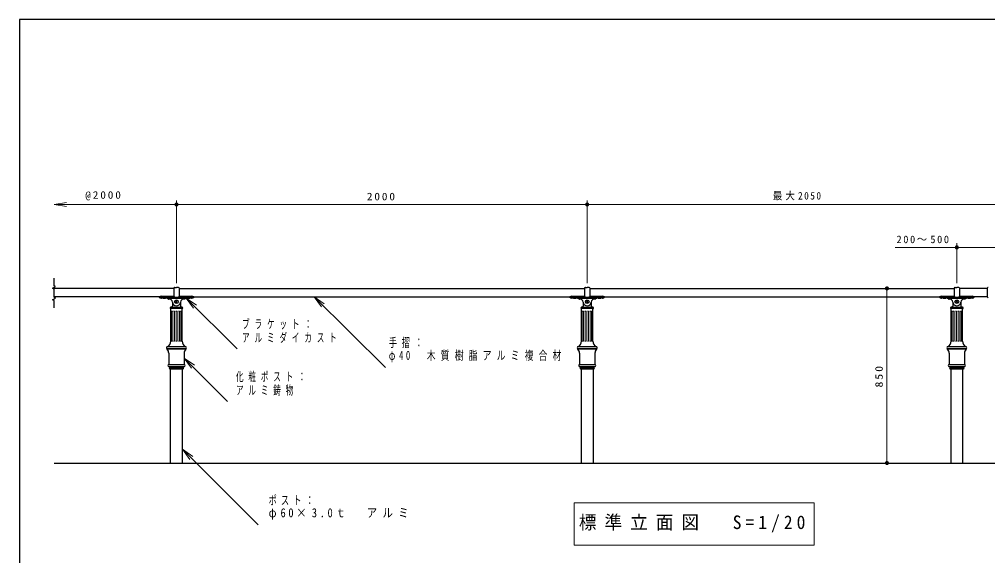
# Model space of a CAD drawing. Units: millimetres on the paper, scale 1:20. Extents: x -365 to 0, y 0 to 257.
# Drawn here: x -365 to -129.2, y 126.5 to 257 of the extents above; entities that cross this region are included whole.
import ezdxf

# ---------------------------------------------------------------- set-up
doc = ezdxf.new("R2010")
doc.units = ezdxf.units.MM
doc.layers.add('1_20', color=3, linetype='Continuous', lineweight=25)
doc.layers.add('NAKAMURA図枠', color=7, linetype='Continuous', lineweight=13)
doc.styles.add('ＭＳ ゴシック', font='')
doc.styles.get('ＭＳ ゴシック').set_extended_font_data('MS Gothic')

# ---------------------------------------------------------------- blocks, each defined once
blk = doc.blocks.new('filled_dot')
at = {"color": 0, "linetype": 'Continuous', "lineweight": -2, "const_width": 1.25}
blk.add_lwpolyline([(-0.625, 0, 1), (0.625, 0, 1)], format="xyb", close=True, dxfattribs=at)
blk = doc.blocks.new('open_arrow')
at = {"color": 0, "linetype": 'Continuous', "lineweight": -2}
blk.add_lwpolyline([(7.5, 1.25), (0, 0), (7.5, -1.25)], dxfattribs=at)

msp = doc.modelspace()

# ---------------------------------------------------------------- linework, layer by layer
at = {"layer": '1_20', "color": 7, "lineweight": 13}
for p, q in [((-326.746, 192.76), (-326.746, 212.936)), ((-226.746, 192.76), (-226.746, 212.936)), ((-226.746, 202.497), (-226.746, 212.936)), ((-356.543, 211.936), (-326.746, 211.936)), ((-326.746, 211.936), (-226.746, 211.936)), ((-229.746, 211.936), (-121.246, 211.936)), ((-151.78, 201.497), (-121.246, 201.497)), ((-136.746, 192.76), (-136.746, 202.497)), ((-153.754, 148.997), (-153.754, 191.497)), ((-324.359, 189.172), (-311.977, 176.79)), ((-293.252, 189.497), (-275.884, 172.269)), ((-326.746, 186.947), (-328.142, 186.947)), ((-326.746, 186.897), (-328.142, 186.897)), ((-325.35, 186.597), (-328.142, 186.597)), ((-325.35, 186.947), (-326.746, 186.947)), ((-325.35, 186.897), (-326.746, 186.897)), ((-226.746, 186.947), (-228.142, 186.947)), ((-226.746, 186.897), (-228.142, 186.897)), ((-225.35, 186.597), (-228.142, 186.597)), ((-225.35, 186.947), (-226.746, 186.947)), ((-225.35, 186.897), (-226.746, 186.897)), ((-136.746, 186.947), (-138.142, 186.947)), ((-136.746, 186.897), (-138.142, 186.897)), ((-135.35, 186.597), (-138.142, 186.597)), ((-135.35, 186.947), (-136.746, 186.947)), ((-135.35, 186.897), (-136.746, 186.897)), ((-327.953, 178.647), (-327.953, 185.947)), ((-327.805, 185.947), (-327.953, 185.947)), ((-327.628, 185.947), (-327.628, 178.647)), ((-327.45, 185.947), (-327.628, 185.947)), ((-327.251, 178.647), (-327.251, 185.947)), ((-327.057, 185.947), (-327.251, 185.947)), ((-326.846, 185.947), (-326.846, 178.647)), ((-326.646, 185.947), (-326.846, 185.947)), ((-326.435, 178.647), (-326.435, 185.947)), ((-326.435, 185.947), (-326.241, 185.947)), ((-326.042, 178.647), (-326.042, 185.947)), ((-326.042, 185.947), (-325.864, 185.947)), ((-325.687, 185.947), (-325.687, 178.647)), ((-325.687, 185.947), (-325.539, 185.947)), ((-227.953, 178.647), (-227.953, 185.947)), ((-227.805, 185.947), (-227.953, 185.947)), ((-227.628, 185.947), (-227.628, 178.647)), ((-227.45, 185.947), (-227.628, 185.947)), ((-227.251, 178.647), (-227.251, 185.947)), ((-227.057, 185.947), (-227.251, 185.947)), ((-226.846, 185.947), (-226.846, 178.647)), ((-226.646, 185.947), (-226.846, 185.947)), ((-226.435, 178.647), (-226.435, 185.947)), ((-226.435, 185.947), (-226.241, 185.947)), ((-226.042, 178.647), (-226.042, 185.947)), ((-226.042, 185.947), (-225.864, 185.947)), ((-225.687, 185.947), (-225.687, 178.647)), ((-225.687, 185.947), (-225.539, 185.947)), ((-137.953, 178.647), (-137.953, 185.947)), ((-137.805, 185.947), (-137.953, 185.947)), ((-137.628, 185.947), (-137.628, 178.647)), ((-137.45, 185.947), (-137.628, 185.947)), ((-137.251, 178.647), (-137.251, 185.947)), ((-137.057, 185.947), (-137.251, 185.947)), ((-136.846, 185.947), (-136.846, 178.647)), ((-136.646, 185.947), (-136.846, 185.947)), ((-136.435, 178.647), (-136.435, 185.947)), ((-136.435, 185.947), (-136.241, 185.947)), ((-136.042, 178.647), (-136.042, 185.947)), ((-136.042, 185.947), (-135.864, 185.947)), ((-135.687, 185.947), (-135.687, 178.647)), ((-135.687, 185.947), (-135.539, 185.947)), ((-328.996, 177.347), (-324.496, 177.347)), ((-324.496, 177.247), (-328.996, 177.247)), ((-324.496, 176.847), (-328.996, 176.847)), ((-327.953, 178.647), (-327.805, 178.647)), ((-327.628, 178.647), (-327.45, 178.647)), ((-327.251, 178.647), (-327.057, 178.647)), ((-326.846, 178.647), (-326.646, 178.647)), ((-326.435, 178.647), (-326.241, 178.647)), ((-326.042, 178.647), (-325.864, 178.647)), ((-325.539, 178.647), (-325.687, 178.647)), ((-228.996, 177.347), (-224.496, 177.347)), ((-224.496, 177.247), (-228.996, 177.247)), ((-224.496, 176.847), (-228.996, 176.847)), ((-227.953, 178.647), (-227.805, 178.647)), ((-227.628, 178.647), (-227.45, 178.647)), ((-227.251, 178.647), (-227.057, 178.647)), ((-226.846, 178.647), (-226.646, 178.647)), ((-226.435, 178.647), (-226.241, 178.647)), ((-226.042, 178.647), (-225.864, 178.647)), ((-225.539, 178.647), (-225.687, 178.647)), ((-138.996, 177.347), (-134.496, 177.347)), ((-134.496, 177.247), (-138.996, 177.247)), ((-134.496, 176.847), (-138.996, 176.847)), ((-137.953, 178.647), (-137.805, 178.647)), ((-137.628, 178.647), (-137.45, 178.647)), ((-137.251, 178.647), (-137.057, 178.647)), ((-136.846, 178.647), (-136.646, 178.647)), ((-136.435, 178.647), (-136.241, 178.647)), ((-136.042, 178.647), (-135.864, 178.647)), ((-135.539, 178.647), (-135.687, 178.647)), ((-324.496, 176.697), (-328.996, 176.697)), ((-324.871, 174.556), (-314.287, 163.972)), ((-224.496, 176.697), (-228.996, 176.697)), ((-134.496, 176.697), (-138.996, 176.697)), ((-324.871, 172.947), (-328.621, 172.947)), ((-324.871, 172.547), (-328.621, 172.547)), ((-328.621, 172.447), (-324.871, 172.447)), ((-328.396, 172.147), (-325.096, 172.147)), ((-224.871, 172.947), (-228.621, 172.947)), ((-224.871, 172.547), (-228.621, 172.547)), ((-228.621, 172.447), (-224.871, 172.447)), ((-228.396, 172.147), (-225.096, 172.147)), ((-134.871, 172.947), (-138.621, 172.947)), ((-134.871, 172.547), (-138.621, 172.547)), ((-138.621, 172.447), (-134.871, 172.447)), ((-138.396, 172.147), (-135.096, 172.147)), ((-325.246, 152.367), (-306.828, 133.949)), ((-229.911, 139.331), (-229.911, 129.031)), ((-171.491, 139.331), (-229.911, 139.331)), ((-171.491, 129.031), (-171.491, 139.331)), ((-229.911, 129.031), (-171.491, 129.031))]:
    msp.add_line(p, q, dxfattribs=at)
at = {"layer": '1_20'}
for p, q in [((-327.371, 191.497), (-356.557, 191.497)), ((-327.371, 191.66), (-327.371, 189.482)), ((-327.121, 191.75), (-326.746, 191.76)), ((-326.371, 191.75), (-326.746, 191.76)), ((-326.121, 191.66), (-326.121, 189.482)), ((-326.121, 191.497), (-227.371, 191.497)), ((-227.371, 191.66), (-227.371, 189.482)), ((-227.121, 191.75), (-226.746, 191.76)), ((-226.371, 191.75), (-226.746, 191.76)), ((-226.121, 191.66), (-226.121, 189.482)), ((-226.121, 191.497), (-137.371, 191.497)), ((-137.371, 191.66), (-137.371, 189.482)), ((-137.121, 191.75), (-136.746, 191.76)), ((-136.371, 191.75), (-136.746, 191.76)), ((-136.121, 191.66), (-136.121, 189.482)), ((-129.246, 191.497), (-136.121, 191.497)), ((-129.246, 189.347), (-129.246, 191.647)), ((-330.969, 189.497), (-356.557, 189.497)), ((-330.996, 189.385), (-330.996, 189.476)), ((-330.506, 189.6), (-327.404, 189.6)), ((-330.496, 189.414), (-326.746, 189.414)), ((-330.496, 189.172), (-330.414, 189.172)), ((-330.078, 189.172), (-329.414, 189.172)), ((-329.078, 189.172), (-324.414, 189.172)), ((-328.871, 189.109), (-328.821, 188.985)), ((-328.728, 188.922), (-328.61, 188.922)), ((-327.379, 189.575), (-327.379, 189.49)), ((-327.371, 189.482), (-327.355, 189.482)), ((-327.121, 189.417), (-326.371, 189.417)), ((-326.746, 189.414), (-322.996, 189.414)), ((-326.137, 189.482), (-326.121, 189.482)), ((-326.114, 189.575), (-326.114, 189.49)), ((-326.089, 189.6), (-322.996, 189.6)), ((-324.764, 188.922), (-324.882, 188.922)), ((-324.621, 189.109), (-324.671, 188.985)), ((-324.078, 189.172), (-323.414, 189.172)), ((-323.078, 189.172), (-322.996, 189.172)), ((-322.523, 189.497), (-230.969, 189.497)), ((-322.496, 189.385), (-322.496, 189.476)), ((-230.996, 189.385), (-230.996, 189.476)), ((-230.506, 189.6), (-227.404, 189.6)), ((-230.496, 189.414), (-226.746, 189.414)), ((-230.496, 189.172), (-230.414, 189.172)), ((-230.078, 189.172), (-229.414, 189.172)), ((-229.078, 189.172), (-224.414, 189.172)), ((-228.871, 189.109), (-228.821, 188.985)), ((-228.728, 188.922), (-228.61, 188.922)), ((-227.379, 189.575), (-227.379, 189.49)), ((-227.371, 189.482), (-227.355, 189.482)), ((-227.121, 189.417), (-226.371, 189.417)), ((-226.746, 189.414), (-222.996, 189.414)), ((-226.137, 189.482), (-226.121, 189.482)), ((-226.114, 189.575), (-226.114, 189.49)), ((-226.089, 189.6), (-222.996, 189.6)), ((-224.764, 188.922), (-224.882, 188.922)), ((-224.621, 189.109), (-224.671, 188.985)), ((-224.078, 189.172), (-223.414, 189.172)), ((-223.078, 189.172), (-222.996, 189.172)), ((-222.523, 189.497), (-140.969, 189.497)), ((-222.496, 189.385), (-222.496, 189.476)), ((-140.996, 189.385), (-140.996, 189.476)), ((-140.506, 189.6), (-137.404, 189.6)), ((-140.496, 189.414), (-136.746, 189.414)), ((-140.496, 189.172), (-140.414, 189.172)), ((-140.078, 189.172), (-139.414, 189.172)), ((-139.078, 189.172), (-134.414, 189.172)), ((-138.871, 189.109), (-138.821, 188.985)), ((-138.728, 188.922), (-138.61, 188.922)), ((-137.379, 189.575), (-137.379, 189.49)), ((-137.371, 189.482), (-137.355, 189.482)), ((-137.121, 189.417), (-136.371, 189.417)), ((-136.746, 189.414), (-132.996, 189.414)), ((-136.137, 189.482), (-136.121, 189.482)), ((-136.114, 189.575), (-136.114, 189.49)), ((-136.089, 189.6), (-132.996, 189.6)), ((-134.764, 188.922), (-134.882, 188.922)), ((-134.621, 189.109), (-134.671, 188.985)), ((-134.078, 189.172), (-133.414, 189.172)), ((-133.078, 189.172), (-132.996, 189.172)), ((-129.246, 189.497), (-132.523, 189.497)), ((-132.496, 189.385), (-132.496, 189.476)), ((-328.142, 186.947), (-328.142, 186.897)), ((-328.142, 178.647), (-328.142, 186.597)), ((-326.746, 186.597), (-328.142, 186.597)), ((-327.746, 188.047), (-327.746, 187.148)), ((-326.746, 188.391), (-326.871, 188.319)), ((-326.871, 188.175), (-326.871, 188.319)), ((-326.746, 188.103), (-326.871, 188.175)), ((-326.621, 188.319), (-326.746, 188.391)), ((-326.621, 188.175), (-326.746, 188.103)), ((-325.35, 186.597), (-326.746, 186.597)), ((-326.621, 188.175), (-326.621, 188.319)), ((-325.746, 188.047), (-325.746, 187.148)), ((-325.35, 186.947), (-325.35, 186.897)), ((-325.35, 178.647), (-325.35, 186.597)), ((-228.142, 186.947), (-228.142, 186.897)), ((-228.142, 178.647), (-228.142, 186.597)), ((-226.746, 186.597), (-228.142, 186.597)), ((-227.746, 188.047), (-227.746, 187.148)), ((-226.746, 188.391), (-226.871, 188.319)), ((-226.871, 188.175), (-226.871, 188.319)), ((-226.746, 188.103), (-226.871, 188.175)), ((-226.621, 188.319), (-226.746, 188.391)), ((-226.621, 188.175), (-226.746, 188.103)), ((-225.35, 186.597), (-226.746, 186.597)), ((-226.621, 188.175), (-226.621, 188.319)), ((-225.746, 188.047), (-225.746, 187.148)), ((-225.35, 186.947), (-225.35, 186.897)), ((-225.35, 178.647), (-225.35, 186.597)), ((-138.142, 186.947), (-138.142, 186.897)), ((-138.142, 178.647), (-138.142, 186.597)), ((-136.746, 186.597), (-138.142, 186.597)), ((-137.746, 188.047), (-137.746, 187.148)), ((-136.746, 188.391), (-136.871, 188.319)), ((-136.871, 188.175), (-136.871, 188.319)), ((-136.746, 188.103), (-136.871, 188.175)), ((-136.621, 188.319), (-136.746, 188.391)), ((-136.621, 188.175), (-136.746, 188.103)), ((-135.35, 186.597), (-136.746, 186.597)), ((-136.621, 188.175), (-136.621, 188.319)), ((-135.746, 188.047), (-135.746, 187.148)), ((-135.35, 186.947), (-135.35, 186.897)), ((-135.35, 178.647), (-135.35, 186.597)), ((-328.996, 177.247), (-328.996, 177.347)), ((-328.996, 176.697), (-328.996, 176.847)), ((-324.496, 177.247), (-324.496, 177.347)), ((-324.496, 176.697), (-324.496, 176.847)), ((-228.996, 177.247), (-228.996, 177.347)), ((-228.996, 176.697), (-228.996, 176.847)), ((-224.496, 177.247), (-224.496, 177.347)), ((-224.496, 176.697), (-224.496, 176.847)), ((-138.996, 177.247), (-138.996, 177.347)), ((-138.996, 176.697), (-138.996, 176.847)), ((-134.496, 177.247), (-134.496, 177.347)), ((-134.496, 176.697), (-134.496, 176.847)), ((-328.621, 175.775), (-328.621, 172.947)), ((-324.871, 175.775), (-324.871, 172.947)), ((-228.621, 175.775), (-228.621, 172.947)), ((-224.871, 175.775), (-224.871, 172.947)), ((-138.621, 175.775), (-138.621, 172.947)), ((-134.871, 175.775), (-134.871, 172.947)), ((-328.621, 172.447), (-328.621, 172.547)), ((-324.871, 172.447), (-324.871, 172.547)), ((-228.621, 172.447), (-228.621, 172.547)), ((-224.871, 172.447), (-224.871, 172.547)), ((-138.621, 172.447), (-138.621, 172.547)), ((-134.871, 172.447), (-134.871, 172.547)), ((-328.396, 171.947), (-325.096, 171.947)), ((-328.246, 171.947), (-328.246, 148.997)), ((-325.246, 148.997), (-325.246, 171.947)), ((-228.396, 171.947), (-225.096, 171.947)), ((-228.246, 171.947), (-228.246, 148.997)), ((-225.246, 148.997), (-225.246, 171.947)), ((-138.396, 171.947), (-135.096, 171.947)), ((-138.246, 171.947), (-138.246, 148.997)), ((-135.246, 148.997), (-135.246, 171.947)), ((-356.557, 148.997), (-124.246, 148.997))]:
    msp.add_line(p, q, dxfattribs=at)
msp.add_lwpolyline([(-356.557, 186.751), (-356.557, 188.564), (-356.903, 188.764), (-356.21, 189.164), (-356.557, 189.364), (-356.557, 191.364), (-356.903, 191.564), (-356.21, 191.964), (-356.557, 192.164), (-356.557, 193.976)], dxfattribs=at)
for centre in [(-326.746, 188.247), (-226.746, 188.247), (-136.746, 188.247)]:
    msp.add_circle(centre, 0.45, dxfattribs=at)
for centre, radius, start, end in [((-327.013, 191.058), 0.7, 98.89234, 120.77855), ((-326.479, 191.058), 0.7, 59.22145, 81.10766), ((-227.013, 191.058), 0.7, 98.89234, 120.77855), ((-226.479, 191.058), 0.7, 59.22145, 81.10766), ((-137.013, 191.058), 0.7, 98.89234, 120.77855), ((-136.479, 191.058), 0.7, 59.22145, 81.10766), ((-129.146, 191.647), 0.1, 90, 180), ((-330.483, 188.477), 1.124, 90.67803, 117.17591), ((-330.431, 184.047), 5.368, 90.69431, 96.04239), ((-330.494, 189.872), 0.7, 224.14072, 269.8083), ((-330.246, 187.656), 1.526, 83.66623, 96.33377), ((-329.246, 187.656), 1.526, 83.66623, 96.33377), ((-328.964, 189.072), 0.1, 21.80141, 90), ((-328.728, 189.022), 0.1, 201.80141, 270), ((-328.61, 188.047), 0.875, 6.1232, 90), ((-327.404, 189.575), 0.025, 0, 90), ((-327.371, 189.49), 0.0075, 180, 270), ((-327.107, 189.916), 0.5, 238.15077, 268.41352), ((-326.385, 189.916), 0.5, 271.58648, 301.84923), ((-326.121, 189.49), 0.0075, 270, 0), ((-326.089, 189.575), 0.025, 90, 180), ((-324.882, 188.047), 0.875, 90, 173.8768), ((-324.764, 189.022), 0.1, 270, 338.19859), ((-324.528, 189.072), 0.1, 90, 158.19859), ((-324.246, 187.656), 1.526, 83.66623, 96.33377), ((-323.246, 187.656), 1.526, 83.66623, 96.33377), ((-323.009, 188.477), 1.124, 62.82409, 89.32197), ((-323.061, 184.047), 5.368, 83.95761, 89.30569), ((-322.998, 189.872), 0.7, 270.1917, 315.85928), ((-230.483, 188.477), 1.124, 90.67803, 117.17591), ((-230.431, 184.047), 5.368, 90.69431, 96.04239), ((-230.494, 189.872), 0.7, 224.14072, 269.8083), ((-230.246, 187.656), 1.526, 83.66623, 96.33377), ((-229.246, 187.656), 1.526, 83.66623, 96.33377), ((-228.964, 189.072), 0.1, 21.80141, 90), ((-228.728, 189.022), 0.1, 201.80141, 270), ((-228.61, 188.047), 0.875, 6.1232, 90), ((-227.404, 189.575), 0.025, 0, 90), ((-227.371, 189.49), 0.0075, 180, 270), ((-227.107, 189.916), 0.5, 238.15077, 268.41352), ((-226.385, 189.916), 0.5, 271.58648, 301.84923), ((-226.121, 189.49), 0.0075, 270, 0), ((-226.089, 189.575), 0.025, 90, 180), ((-224.882, 188.047), 0.875, 90, 173.8768), ((-224.764, 189.022), 0.1, 270, 338.19859), ((-224.528, 189.072), 0.1, 90, 158.19859), ((-224.246, 187.656), 1.526, 83.66623, 96.33377), ((-223.246, 187.656), 1.526, 83.66623, 96.33377), ((-223.009, 188.477), 1.124, 62.82409, 89.32197), ((-223.061, 184.047), 5.368, 83.95761, 89.30569), ((-222.998, 189.872), 0.7, 270.1917, 315.85928), ((-140.483, 188.477), 1.124, 90.67803, 117.17591), ((-140.431, 184.047), 5.368, 90.69431, 96.04239), ((-140.494, 189.872), 0.7, 224.14072, 269.8083), ((-140.246, 187.656), 1.526, 83.66623, 96.33377), ((-139.246, 187.656), 1.526, 83.66623, 96.33377), ((-138.964, 189.072), 0.1, 21.80141, 90), ((-138.728, 189.022), 0.1, 201.80141, 270), ((-138.61, 188.047), 0.875, 6.1232, 90), ((-137.404, 189.575), 0.025, 0, 90), ((-137.371, 189.49), 0.0075, 180, 270), ((-137.107, 189.916), 0.5, 238.15077, 268.41352), ((-136.385, 189.916), 0.5, 271.58648, 301.84923), ((-136.121, 189.49), 0.0075, 270, 0), ((-136.089, 189.575), 0.025, 90, 180), ((-134.882, 188.047), 0.875, 90, 173.8768), ((-134.764, 189.022), 0.1, 270, 338.19859), ((-134.528, 189.072), 0.1, 90, 158.19859), ((-134.246, 187.656), 1.526, 83.66623, 96.33377), ((-133.246, 187.656), 1.526, 83.66623, 96.33377), ((-133.009, 188.477), 1.124, 62.82409, 89.32197), ((-133.061, 184.047), 5.368, 83.95761, 89.30569), ((-132.998, 189.872), 0.7, 270.1917, 315.85928), ((-129.146, 189.347), 0.1, 180, 270), ((-328.142, 186.747), 0.15, 90, 270), ((-326.746, 180.529), 6.568, 99.85693, 102.26889), ((-327.896, 187.148), 0.15, 279.85693, 0), ((-326.746, 188.247), 1, 186.1232, 270), ((-326.746, 188.247), 1, 270, 353.8768), ((-325.596, 187.148), 0.15, 180, 260.14307), ((-326.746, 180.529), 6.568, 77.73111, 80.14307), ((-325.35, 186.747), 0.15, 270, 90), ((-228.142, 186.747), 0.15, 90, 270), ((-226.746, 180.529), 6.568, 99.85693, 102.26889), ((-227.896, 187.148), 0.15, 279.85693, 0), ((-226.746, 188.047), 1, 174.26083, 180), ((-226.746, 188.247), 1, 186.1232, 270), ((-226.746, 188.247), 1, 270, 353.8768), ((-226.746, 188.047), 1, 0, 5.73917), ((-225.596, 187.148), 0.15, 180, 260.14307), ((-226.746, 180.529), 6.568, 77.73111, 80.14307), ((-225.35, 186.747), 0.15, 270, 90), ((-138.142, 186.747), 0.15, 90, 270), ((-136.746, 180.529), 6.568, 99.85693, 102.26889), ((-137.896, 187.148), 0.15, 279.85693, 0), ((-136.746, 188.247), 1, 186.1232, 270), ((-136.746, 188.247), 1, 270, 353.8768), ((-135.596, 187.148), 0.15, 180, 260.14307), ((-136.746, 180.529), 6.568, 77.73111, 80.14307), ((-135.35, 186.747), 0.15, 270, 90), ((-328.996, 177.047), 0.2, 90, 270), ((-329.542, 178.636), 1.4, 292.93686, 0.43755), ((-323.95, 178.636), 1.4, 179.56245, 247.06314), ((-324.496, 177.047), 0.2, 270, 90), ((-228.996, 177.047), 0.2, 90, 270), ((-229.542, 178.636), 1.4, 292.93686, 0.43755), ((-223.95, 178.636), 1.4, 179.56245, 247.06314), ((-224.496, 177.047), 0.2, 270, 90), ((-138.996, 177.047), 0.2, 90, 270), ((-139.542, 178.636), 1.4, 292.93686, 0.43755), ((-133.95, 178.636), 1.4, 179.56245, 247.06314), ((-134.496, 177.047), 0.2, 270, 90), ((-330.021, 175.743), 1.4, 1.29396, 42.95511), ((-323.471, 175.743), 1.4, 137.04489, 178.70604), ((-230.021, 175.743), 1.4, 1.29396, 42.95511), ((-223.471, 175.743), 1.4, 137.04489, 178.70604), ((-140.021, 175.743), 1.4, 1.29396, 42.95511), ((-133.471, 175.743), 1.4, 137.04489, 178.70604), ((-328.621, 172.747), 0.2, 90, 270), ((-328.745, 172.12), 0.35, 4.47753, 69.26226), ((-328.396, 172.047), 0.1, 90, 270), ((-324.747, 172.12), 0.35, 110.73774, 175.52247), ((-325.096, 172.047), 0.1, 270, 90), ((-324.871, 172.747), 0.2, 270, 90), ((-228.621, 172.747), 0.2, 90, 270), ((-228.745, 172.12), 0.35, 4.47753, 69.26226), ((-228.396, 172.047), 0.1, 90, 270), ((-224.747, 172.12), 0.35, 110.73774, 175.52247), ((-225.096, 172.047), 0.1, 270, 90), ((-224.871, 172.747), 0.2, 270, 90), ((-138.621, 172.747), 0.2, 90, 270), ((-138.745, 172.12), 0.35, 4.47753, 69.26226), ((-138.396, 172.047), 0.1, 90, 270), ((-134.747, 172.12), 0.35, 110.73774, 175.52247), ((-135.096, 172.047), 0.1, 270, 90), ((-134.871, 172.747), 0.2, 270, 90)]:
    msp.add_arc(centre, radius, start, end, dxfattribs=at)
at = {"layer": 'NAKAMURA図枠', "color": 20, "lineweight": 25}
for p, q in [((-365, 257), (-365, 0)), ((0, 257), (-365, 257))]:
    msp.add_line(p, q, dxfattribs=at)

# ---------------------------------------------------------------- block references
at = {"layer": '1_20', "color": 7, "lineweight": 13, "xscale": 0.4, "yscale": 0.4}
for name, p in [('open_arrow', (-356.543, 211.936)), ('filled_dot', (-326.746, 211.936))]:
    msp.add_blockref(name, p, dxfattribs=at)
for name, p, rotation in [('filled_dot', (-326.746, 211.936), 180), ('filled_dot', (-226.746, 211.936), 180), ('filled_dot', (-226.746, 211.936), 180), ('filled_dot', (-136.746, 201.497), 180), ('filled_dot', (-153.754, 191.497), 270), ('open_arrow', (-324.359, 189.172), 315), ('open_arrow', (-293.252, 189.497), 315.2), ('open_arrow', (-324.871, 174.556), 315), ('open_arrow', (-325.246, 152.367), 315), ('filled_dot', (-153.754, 148.997), 90)]:
    msp.add_blockref(name, p, dxfattribs=dict(at, rotation=rotation))

# ---------------------------------------------------------------- texts
at = {"layer": '1_20', "color": 7, "style": 'ＭＳ ゴシック'}
for s, insert, char_height, attachment_point in [('\\T1.33;\\W1.1;@2000', (-344.391, 212.936), 1.833, 8), ('\\T1.33;\\W1.1;2000', (-276.746, 212.936), 1.833, 8), ('\\T1.33;\\W0.9;最大2050', (-175.496, 212.936), 1.833, 8), ('\\T1.32;200～500', (-144.839, 202.497), 1.833, 8), ('\\T1.64;\\W0.6;ブラケット：', (-310.763, 182.74), 2.199, 4), ('\\T1.64;\\W0.6;アルミダイカスト', (-310.763, 179.44), 2.199, 4), ('\\T1.58;\\W0.65;手摺：', (-275.051, 178.219), 2.199, 4), ('\\T1.58;\\W0.7;φ40\u3000木質樹脂アルミ複合材', (-275.051, 174.919), 2.199, 4), ('\\T1.64;\\W0.6;化粧ポスト：', (-312.268, 169.922), 2.199, 4), ('\\T1.64;\\W0.6;アルミ鋳物\u3000', (-312.268, 166.622), 2.199, 4), ('\\T1.5;\\W0.65;ポスト：', (-304.314, 139.899), 2.199, 4), ('\\T1.5;\\W0.85;φ60×3.0ｔ\u3000アルミ', (-304.314, 136.599), 2.199, 4), ('\\T1.46;\\W0.95;標準立面図\u3000S=1/20', (-200.701, 134.181), 3.299, 5)]:
    msp.add_mtext(s, dxfattribs=dict(at, insert=insert, char_height=char_height, attachment_point=attachment_point))
at = {"layer": '1_20', "color": 7, "insert": (-154.754, 170.247), "char_height": 1.833, "attachment_point": 8, "rotation": 90, "style": 'ＭＳ ゴシック'}
msp.add_mtext('\\T1.33;\\W1.15;850', dxfattribs=at)

doc.saveas('drawing.dxf')
